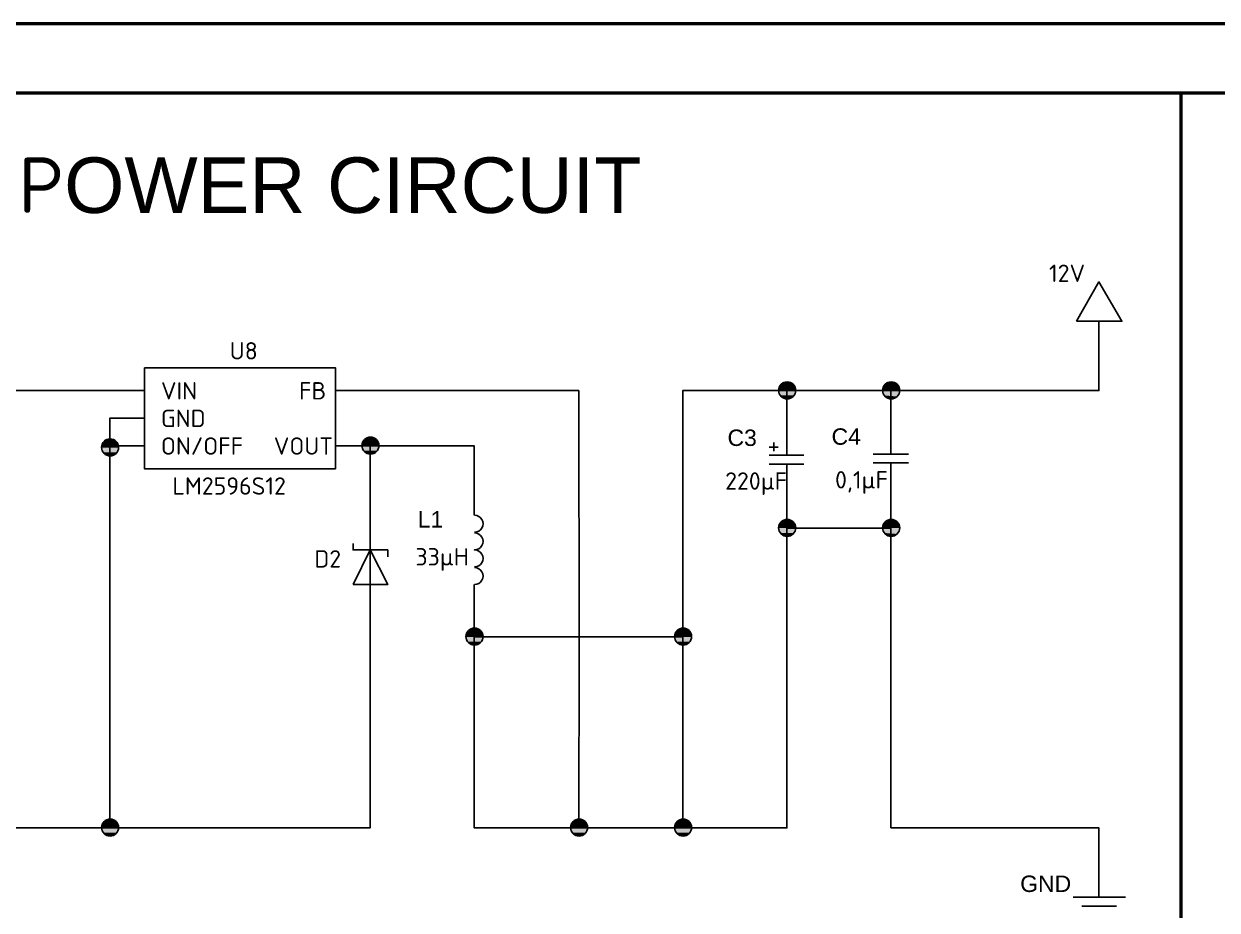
# Model space of a CAD drawing. Header units: inches. Extents: x 0 to 954, y 0 to 618.
# Drawn here: x 54.3 to 140.3, y 233.1 to 296.9 of the extents above; entities that cross this region are included whole.
import ezdxf

# ---------------------------------------------------------------- set-up
doc = ezdxf.new("R2010")
doc.units = ezdxf.units.IN
doc.header["$MEASUREMENT"] = 0
for name, color, linetype in [('PDF_Geometry', 7, 'Continuous'), ('PDF_Solid Fills', 7, 'Continuous'), ('PDF_Text', 7, 'Continuous')]:
    doc.layers.add(name, color=color, linetype=linetype)
doc.styles.add('PDF Arial', font='arial.ttf')
doc.styles.add('PDF ISOCPEUR', font='isocpeur.ttf')

msp = doc.modelspace()

# ---------------------------------------------------------------- linework, layer by layer
at = {"layer": 'PDF_Geometry', "lineweight": 50}
msp.add_line((137.701, 109.926), (137.701, 291.941), dxfattribs=at)
at = {"layer": 'PDF_Geometry', "lineweight": 25}
for p, q in [((116.802, 239.015), (116.802, 260.606)), ((124.295, 239.015), (116.802, 239.015))]:
    msp.add_line(p, q, dxfattribs=at)
at = {"layer": 'PDF_Geometry', "lineweight": 50}
for points in [[(0, 0), (419.961, 0), (419.961, 296.936), (0, 296.936)], [(11.981, 4.996), (414.966, 4.996), (414.966, 291.941), (11.981, 291.941)]]:
    msp.add_lwpolyline(points, close=True, dxfattribs=at)
at = {"layer": 'PDF_Geometry', "lineweight": 25}
for points in [[(130.18, 275.508), (133.439, 275.508), (131.788, 278.344)], [(63.037, 272.164), (76.795, 272.164), (76.795, 264.882), (63.037, 264.882)], [(78.065, 256.542), (80.563, 256.542), (79.293, 259.04)]]:
    msp.add_lwpolyline(points, close=True, dxfattribs=at)
for points in [[(124.295, 270.513), (131.788, 270.513), (131.788, 273.01), (131.788, 275.508)], [(63.037, 270.513), (60.539, 270.513), (53.046, 270.513)], [(76.795, 270.513), (79.293, 270.513), (81.791, 270.513), (91.782, 270.513), (94.322, 270.513), (94.341, 252.182)], [(124.295, 270.513), (124.295, 270.513), (124.295, 270.513), (101.815, 270.513), (101.815, 252.774)], [(109.308, 270.513), (109.308, 268.015), (109.308, 265.856)], [(116.802, 270.513), (116.802, 268.099), (116.802, 265.94)], [(63.037, 268.523), (60.539, 268.523), (60.539, 260.522), (60.539, 239.015)], [(76.795, 266.533), (79.293, 266.533), (79.293, 260.267), (79.293, 259.04), (79.293, 255.272), (79.293, 252.774), (79.293, 239.015), (38.059, 239.015), (38.059, 241.217)], [(63.037, 266.533), (60.539, 266.533)], [(79.293, 266.533), (86.786, 266.533), (86.786, 264.035), (86.786, 261.538)], [(108.377, 266.152), (108.377, 266.787)], [(108.038, 266.448), (108.673, 266.448)], [(108.038, 265.856), (110.536, 265.856)], [(115.532, 265.94), (118.072, 265.94)], [(108.038, 265.221), (110.536, 265.221)], [(116.802, 265.305), (116.802, 263.104), (116.802, 260.606), (109.308, 260.606)], [(109.308, 244.011), (109.308, 251.504), (109.308, 263.019), (109.308, 265.221)], [(115.532, 265.305), (118.072, 265.305)], [(78.065, 259.505), (78.065, 259.04), (80.563, 259.04), (80.563, 258.532)], [(86.786, 256.542), (86.786, 254.044), (86.786, 251.504), (86.786, 244.011)], [(86.786, 252.774), (101.815, 252.774), (101.815, 250.276), (101.815, 247.046)], [(94.341, 252.182), (94.322, 239.015)], [(86.786, 244.011), (86.786, 241.513), (86.786, 239.015), (101.815, 239.015), (101.815, 245.281), (101.815, 247.482)], [(101.815, 239.015), (109.308, 239.015), (109.308, 241.513), (109.308, 244.011)], [(124.295, 239.015), (131.788, 239.015), (131.788, 236.518), (131.788, 234.02)], [(129.926, 234.02), (133.693, 234.02)], [(130.561, 233.385), (133.058, 233.385)]]:
    msp.add_lwpolyline(points, dxfattribs=at)
at = {"layer": 'PDF_Geometry', "lineweight": 0}
for points in [[(60.539, 266.999), (60.454, 266.999), (60.539, 266.999)], [(79.293, 267.126), (79.208, 267.126), (79.293, 267.126)]]:
    msp.add_lwpolyline(points, dxfattribs=at)
at = {"layer": 'PDF_Geometry', "lineweight": 25}
msp.add_lwpolyline([(86.808, 257.812, 1.000005), (86.808, 259.04, 1.000005), (86.808, 260.267)], format="xyb", dxfattribs=at)
for centre in [(109.33, 270.534), (116.823, 270.534), (60.56, 266.427), (79.314, 266.554), (109.33, 260.627), (116.823, 260.627), (86.808, 252.795), (101.836, 252.795), (60.56, 239.037), (94.343, 239.037), (101.836, 239.037)]:
    msp.add_circle(centre, 0.614, dxfattribs=at)
for centre in [(86.808, 260.924), (86.808, 257.156)]:
    msp.add_arc(centre, 0.614, 269.99974, 90.00026, dxfattribs=at)
at = {"layer": 'PDF_Solid Fills', "transparency": 33554559}
for points in [[(108.758, 270.851), (109.308, 270.724), (108.716, 270.724)], [(108.843, 270.936), (109.308, 270.851), (108.758, 270.851)], [(109.308, 270.851), (108.758, 270.851), (109.308, 270.724)], [(108.885, 271.021), (109.308, 270.936), (108.843, 270.936)], [(109.308, 270.936), (108.843, 270.936), (109.308, 270.851)], [(108.97, 271.063), (109.308, 271.021), (108.885, 271.021)], [(109.308, 271.021), (108.885, 271.021), (109.308, 270.936)], [(109.097, 271.105), (109.308, 271.063), (108.97, 271.063)], [(109.308, 271.063), (108.97, 271.063), (109.308, 271.021)], [(109.181, 271.148), (109.308, 271.105), (109.097, 271.105)], [(109.308, 271.105), (109.097, 271.105), (109.308, 271.063)], [(109.308, 271.148), (109.181, 271.148), (109.181, 271.148)], [(109.308, 271.148), (109.181, 271.148), (109.308, 271.105)], [(109.308, 271.148), (109.393, 271.148), (109.393, 271.148)], [(109.393, 271.148), (109.308, 271.148), (109.52, 271.105)], [(109.308, 271.148), (109.52, 271.105), (109.308, 271.105)], [(109.52, 271.105), (109.308, 271.105), (109.605, 271.063)], [(109.308, 271.105), (109.605, 271.063), (109.308, 271.063)], [(109.605, 271.063), (109.308, 271.063), (109.689, 271.021)], [(109.308, 271.063), (109.689, 271.021), (109.308, 271.021)], [(109.689, 271.021), (109.308, 271.021), (109.774, 270.936)], [(109.308, 271.021), (109.774, 270.936), (109.308, 270.936)], [(109.774, 270.936), (109.308, 270.936), (109.859, 270.851)], [(109.308, 270.936), (109.859, 270.851), (109.308, 270.851)], [(109.859, 270.851), (109.308, 270.851), (109.901, 270.724)], [(109.308, 270.851), (109.901, 270.724), (109.308, 270.724)], [(116.251, 270.851), (116.802, 270.724), (116.209, 270.724)], [(116.336, 270.936), (116.802, 270.851), (116.251, 270.851)], [(116.802, 270.851), (116.251, 270.851), (116.802, 270.724)], [(116.421, 271.021), (116.802, 270.936), (116.336, 270.936)], [(116.802, 270.936), (116.336, 270.936), (116.802, 270.851)], [(116.505, 271.063), (116.802, 271.021), (116.421, 271.021)], [(116.802, 271.021), (116.421, 271.021), (116.802, 270.936)], [(116.59, 271.105), (116.802, 271.063), (116.505, 271.063)], [(116.802, 271.063), (116.505, 271.063), (116.802, 271.021)], [(116.675, 271.148), (116.802, 271.105), (116.59, 271.105)], [(116.802, 271.105), (116.59, 271.105), (116.802, 271.063)], [(116.802, 271.148), (116.675, 271.148), (116.675, 271.148)], [(116.802, 271.148), (116.675, 271.148), (116.802, 271.105)], [(116.802, 271.148), (116.929, 271.148), (116.929, 271.148)], [(116.929, 271.148), (116.802, 271.148), (117.013, 271.105)], [(116.802, 271.148), (117.013, 271.105), (116.802, 271.105)], [(117.013, 271.105), (116.802, 271.105), (117.098, 271.063)], [(116.802, 271.105), (117.098, 271.063), (116.802, 271.063)], [(117.098, 271.063), (116.802, 271.063), (117.225, 271.021)], [(116.802, 271.063), (117.225, 271.021), (116.802, 271.021)], [(117.225, 271.021), (116.802, 271.021), (117.267, 270.936)], [(116.802, 271.021), (117.267, 270.936), (116.802, 270.936)], [(117.267, 270.936), (116.802, 270.936), (117.352, 270.851)], [(116.802, 270.936), (117.352, 270.851), (116.802, 270.851)], [(117.352, 270.851), (116.802, 270.851), (117.394, 270.724)], [(116.802, 270.851), (117.394, 270.724), (116.802, 270.724)], [(108.716, 270.724), (109.308, 270.64), (108.673, 270.64)], [(109.308, 270.64), (108.673, 270.64), (109.308, 270.513)], [(108.673, 270.64), (109.308, 270.513), (108.673, 270.513)], [(109.943, 270.513), (108.673, 270.513), (109.901, 270.428)], [(108.673, 270.513), (109.901, 270.428), (108.673, 270.428)], [(109.901, 270.428), (108.673, 270.428), (109.901, 270.301)], [(108.673, 270.428), (109.901, 270.301), (108.716, 270.301)], [(109.308, 270.724), (108.716, 270.724), (109.308, 270.64)], [(109.901, 270.301), (108.716, 270.301), (109.816, 270.174)], [(108.716, 270.301), (109.816, 270.174), (108.758, 270.174)], [(109.816, 270.174), (108.758, 270.174), (109.774, 270.089)], [(108.758, 270.174), (109.774, 270.089), (108.843, 270.089)], [(109.774, 270.089), (108.843, 270.089), (109.689, 270.004)], [(108.843, 270.089), (109.689, 270.004), (108.927, 270.004)], [(109.689, 270.004), (108.927, 270.004), (109.562, 269.962)], [(108.927, 270.004), (109.562, 269.962), (109.012, 269.962)], [(109.562, 269.962), (109.012, 269.962), (109.478, 269.92)], [(109.012, 269.962), (109.478, 269.92), (109.139, 269.92)], [(109.478, 269.92), (109.139, 269.92), (109.351, 269.92)], [(109.139, 269.92), (109.351, 269.92), (109.224, 269.92)], [(109.901, 270.724), (109.308, 270.724), (109.901, 270.64)], [(109.308, 270.724), (109.901, 270.64), (109.308, 270.64)], [(109.901, 270.64), (109.308, 270.64), (109.943, 270.513)], [(109.308, 270.64), (109.943, 270.513), (109.308, 270.513)], [(116.209, 270.724), (116.802, 270.64), (116.167, 270.64)], [(116.802, 270.64), (116.167, 270.64), (116.802, 270.513)], [(116.167, 270.64), (116.802, 270.513), (116.167, 270.513)], [(117.437, 270.513), (116.167, 270.513), (117.437, 270.428)], [(116.167, 270.513), (117.437, 270.428), (116.209, 270.428)], [(116.802, 270.724), (116.209, 270.724), (116.802, 270.64)], [(117.437, 270.428), (116.209, 270.428), (117.394, 270.301)], [(116.209, 270.428), (117.394, 270.301), (116.209, 270.301)], [(117.394, 270.301), (116.209, 270.301), (117.352, 270.174)], [(116.209, 270.301), (117.352, 270.174), (116.251, 270.174)], [(117.352, 270.174), (116.251, 270.174), (117.267, 270.089)], [(116.251, 270.174), (117.267, 270.089), (116.336, 270.089)], [(117.267, 270.089), (116.336, 270.089), (117.183, 270.004)], [(116.336, 270.089), (117.183, 270.004), (116.421, 270.004)], [(117.183, 270.004), (116.421, 270.004), (117.098, 269.962)], [(116.421, 270.004), (117.098, 269.962), (116.505, 269.962)], [(117.098, 269.962), (116.505, 269.962), (116.971, 269.92)], [(116.505, 269.962), (116.971, 269.92), (116.632, 269.92)], [(116.971, 269.92), (116.632, 269.92), (116.844, 269.92)], [(116.632, 269.92), (116.844, 269.92), (116.759, 269.92)], [(117.394, 270.724), (116.802, 270.724), (117.437, 270.64)], [(116.802, 270.724), (117.437, 270.64), (116.802, 270.64)], [(117.437, 270.64), (116.802, 270.64), (117.437, 270.513)], [(116.802, 270.64), (117.437, 270.513), (116.802, 270.513)], [(60.031, 266.702), (60.539, 266.618), (59.946, 266.618)], [(60.539, 266.618), (59.946, 266.618), (60.539, 266.491)], [(59.946, 266.618), (60.539, 266.491), (59.946, 266.491)], [(60.539, 266.491), (59.946, 266.491), (60.539, 266.406)], [(59.946, 266.491), (60.539, 266.406), (59.946, 266.406)], [(60.073, 266.787), (60.539, 266.702), (60.031, 266.702)], [(60.539, 266.702), (60.031, 266.702), (60.539, 266.618)], [(60.158, 266.872), (60.539, 266.787), (60.073, 266.787)], [(60.539, 266.787), (60.073, 266.787), (60.539, 266.702)], [(60.242, 266.914), (60.539, 266.872), (60.158, 266.872)], [(60.539, 266.872), (60.158, 266.872), (60.539, 266.787)], [(60.327, 266.999), (60.539, 266.914), (60.242, 266.914)], [(60.539, 266.914), (60.242, 266.914), (60.539, 266.872)], [(60.454, 266.999), (60.539, 266.999), (60.327, 266.999)], [(60.539, 266.999), (60.327, 266.999), (60.539, 266.914)], [(60.539, 266.999), (60.454, 266.999), (60.454, 266.999)], [(60.539, 266.999), (60.666, 266.999), (60.666, 266.999)], [(60.75, 266.999), (60.75, 266.999), (60.539, 266.999)], [(60.75, 266.999), (60.539, 266.999), (60.666, 266.999)], [(60.75, 266.999), (60.539, 266.999), (60.877, 266.914)], [(60.539, 266.999), (60.877, 266.914), (60.539, 266.914)], [(60.877, 266.914), (60.539, 266.914), (60.962, 266.872)], [(60.539, 266.914), (60.962, 266.872), (60.539, 266.872)], [(60.962, 266.872), (60.539, 266.872), (61.047, 266.787)], [(60.539, 266.872), (61.047, 266.787), (60.539, 266.787)], [(61.047, 266.787), (60.539, 266.787), (61.089, 266.702)], [(60.539, 266.787), (61.089, 266.702), (60.539, 266.702)], [(61.089, 266.702), (60.539, 266.702), (61.131, 266.618)], [(60.539, 266.702), (61.131, 266.618), (60.539, 266.618)], [(61.131, 266.618), (60.539, 266.618), (61.174, 266.491)], [(60.539, 266.618), (61.174, 266.491), (60.539, 266.491)], [(61.174, 266.491), (60.539, 266.491), (61.174, 266.406)], [(60.539, 266.491), (61.174, 266.406), (60.539, 266.406)], [(78.7, 266.618), (79.293, 266.533), (78.658, 266.533)], [(79.928, 266.533), (78.658, 266.533), (79.928, 266.406)], [(78.658, 266.533), (79.928, 266.406), (78.7, 266.406)], [(78.743, 266.829), (79.293, 266.745), (78.7, 266.745)], [(79.293, 266.745), (78.7, 266.745), (79.293, 266.618)], [(78.7, 266.745), (79.293, 266.618), (78.7, 266.618)], [(79.293, 266.618), (78.7, 266.618), (79.293, 266.533)], [(78.827, 266.914), (79.293, 266.829), (78.743, 266.829)], [(79.293, 266.829), (78.743, 266.829), (79.293, 266.745)], [(78.912, 266.999), (79.293, 266.914), (78.827, 266.914)], [(79.293, 266.914), (78.827, 266.914), (79.293, 266.829)], [(78.997, 267.083), (79.293, 266.999), (78.912, 266.999)], [(79.293, 266.999), (78.912, 266.999), (79.293, 266.914)], [(79.081, 267.126), (79.293, 267.083), (78.997, 267.083)], [(79.293, 267.083), (78.997, 267.083), (79.293, 266.999)], [(79.208, 267.126), (79.293, 267.126), (79.081, 267.126)], [(79.293, 267.126), (79.081, 267.126), (79.293, 267.083)], [(79.293, 267.168), (79.293, 267.126), (79.208, 267.126)], [(79.42, 267.126), (79.293, 267.168), (79.293, 267.126)], [(79.505, 267.126), (79.505, 267.126), (79.293, 267.126)], [(79.505, 267.126), (79.293, 267.126), (79.42, 267.126)], [(79.505, 267.126), (79.293, 267.126), (79.632, 267.083)], [(79.293, 267.126), (79.632, 267.083), (79.293, 267.083)], [(79.632, 267.083), (79.293, 267.083), (79.716, 266.999)], [(79.293, 267.083), (79.716, 266.999), (79.293, 266.999)], [(79.716, 266.999), (79.293, 266.999), (79.801, 266.914)], [(79.293, 266.999), (79.801, 266.914), (79.293, 266.914)], [(79.801, 266.914), (79.293, 266.914), (79.843, 266.829)], [(79.293, 266.914), (79.843, 266.829), (79.293, 266.829)], [(79.843, 266.829), (79.293, 266.829), (79.886, 266.745)], [(79.293, 266.829), (79.886, 266.745), (79.293, 266.745)], [(79.886, 266.745), (79.293, 266.745), (79.928, 266.618)], [(79.293, 266.745), (79.928, 266.618), (79.293, 266.618)], [(79.928, 266.618), (79.293, 266.618), (79.928, 266.533)], [(79.293, 266.618), (79.928, 266.533), (79.293, 266.533)], [(61.174, 266.406), (59.946, 266.406), (61.174, 266.279)], [(59.946, 266.406), (61.174, 266.279), (59.946, 266.279)], [(61.174, 266.279), (59.946, 266.279), (61.131, 266.152)], [(59.946, 266.279), (61.131, 266.152), (59.988, 266.152)], [(61.131, 266.152), (59.988, 266.152), (61.089, 266.067)], [(59.988, 266.152), (61.089, 266.067), (60.031, 266.067)], [(61.089, 266.067), (60.031, 266.067), (61.004, 265.983)], [(60.031, 266.067), (61.004, 265.983), (60.073, 265.983)], [(61.004, 265.983), (60.073, 265.983), (60.92, 265.898)], [(60.073, 265.983), (60.92, 265.898), (60.158, 265.898)], [(60.92, 265.898), (60.158, 265.898), (60.835, 265.856)], [(60.158, 265.898), (60.835, 265.856), (60.285, 265.856)], [(60.835, 265.856), (60.285, 265.856), (60.708, 265.813)], [(60.285, 265.856), (60.708, 265.813), (60.369, 265.813)], [(60.708, 265.813), (60.369, 265.813), (60.623, 265.771)], [(60.369, 265.813), (60.623, 265.771), (60.496, 265.771)], [(79.928, 266.406), (78.7, 266.406), (79.886, 266.279)], [(78.7, 266.406), (79.886, 266.279), (78.7, 266.279)], [(79.886, 266.279), (78.7, 266.279), (79.843, 266.194)], [(78.7, 266.279), (79.843, 266.194), (78.785, 266.194)], [(79.843, 266.194), (78.785, 266.194), (79.759, 266.11)], [(78.785, 266.194), (79.759, 266.11), (78.827, 266.11)], [(79.759, 266.11), (78.827, 266.11), (79.674, 266.025)], [(78.827, 266.11), (79.674, 266.025), (78.912, 266.025)], [(79.674, 266.025), (78.912, 266.025), (79.589, 265.983)], [(78.912, 266.025), (79.589, 265.983), (79.039, 265.983)], [(79.589, 265.983), (79.039, 265.983), (79.462, 265.94)], [(79.039, 265.983), (79.462, 265.94), (79.124, 265.94)], [(79.462, 265.94), (79.124, 265.94), (79.378, 265.898)], [(79.124, 265.94), (79.378, 265.898), (79.251, 265.898)], [(108.716, 260.818), (109.308, 260.733), (108.673, 260.733)], [(109.308, 260.733), (108.673, 260.733), (109.308, 260.606)], [(108.673, 260.733), (109.308, 260.606), (108.673, 260.606)], [(109.943, 260.606), (108.673, 260.606), (109.901, 260.479)], [(108.673, 260.606), (109.901, 260.479), (108.673, 260.479)], [(109.901, 260.479), (108.673, 260.479), (109.901, 260.394)], [(108.673, 260.479), (109.901, 260.394), (108.716, 260.394)], [(108.758, 260.903), (109.308, 260.818), (108.716, 260.818)], [(109.308, 260.818), (108.716, 260.818), (109.308, 260.733)], [(108.843, 261.03), (109.308, 260.903), (108.758, 260.903)], [(109.308, 260.903), (108.758, 260.903), (109.308, 260.818)], [(108.885, 261.072), (109.308, 261.03), (108.843, 261.03)], [(109.308, 261.03), (108.843, 261.03), (109.308, 260.903)], [(108.97, 261.157), (109.308, 261.072), (108.885, 261.072)], [(109.308, 261.072), (108.885, 261.072), (109.308, 261.03)], [(109.097, 261.199), (109.308, 261.157), (108.97, 261.157)], [(109.308, 261.157), (108.97, 261.157), (109.308, 261.072)], [(109.181, 261.241), (109.308, 261.199), (109.097, 261.199)], [(109.308, 261.199), (109.097, 261.199), (109.308, 261.157)], [(109.308, 261.241), (109.181, 261.241), (109.181, 261.241)], [(109.308, 261.241), (109.181, 261.241), (109.308, 261.199)], [(109.308, 261.241), (109.393, 261.241), (109.393, 261.241)], [(109.393, 261.241), (109.308, 261.241), (109.52, 261.199)], [(109.308, 261.241), (109.52, 261.199), (109.308, 261.199)], [(109.52, 261.199), (109.308, 261.199), (109.605, 261.157)], [(109.308, 261.199), (109.605, 261.157), (109.308, 261.157)], [(109.605, 261.157), (109.308, 261.157), (109.689, 261.072)], [(109.308, 261.157), (109.689, 261.072), (109.308, 261.072)], [(109.689, 261.072), (109.308, 261.072), (109.774, 261.03)], [(109.308, 261.072), (109.774, 261.03), (109.308, 261.03)], [(109.774, 261.03), (109.308, 261.03), (109.859, 260.903)], [(109.308, 261.03), (109.859, 260.903), (109.308, 260.903)], [(109.859, 260.903), (109.308, 260.903), (109.901, 260.818)], [(109.308, 260.903), (109.901, 260.818), (109.308, 260.818)], [(109.901, 260.818), (109.308, 260.818), (109.901, 260.733)], [(109.308, 260.818), (109.901, 260.733), (109.308, 260.733)], [(109.901, 260.733), (109.308, 260.733), (109.943, 260.606)], [(109.308, 260.733), (109.943, 260.606), (109.308, 260.606)], [(116.209, 260.818), (116.802, 260.733), (116.167, 260.733)], [(116.802, 260.733), (116.167, 260.733), (116.802, 260.606)], [(116.167, 260.733), (116.802, 260.606), (116.167, 260.606)], [(117.437, 260.606), (116.167, 260.606), (117.437, 260.479)], [(116.167, 260.606), (117.437, 260.479), (116.209, 260.479)], [(116.251, 260.903), (116.802, 260.818), (116.209, 260.818)], [(116.802, 260.818), (116.209, 260.818), (116.802, 260.733)], [(117.437, 260.479), (116.209, 260.479), (117.394, 260.394)], [(116.209, 260.479), (117.394, 260.394), (116.209, 260.394)], [(116.336, 261.03), (116.802, 260.903), (116.251, 260.903)], [(116.802, 260.903), (116.251, 260.903), (116.802, 260.818)], [(116.421, 261.072), (116.802, 261.03), (116.336, 261.03)], [(116.802, 261.03), (116.336, 261.03), (116.802, 260.903)], [(116.505, 261.157), (116.802, 261.072), (116.421, 261.072)], [(116.802, 261.072), (116.421, 261.072), (116.802, 261.03)], [(116.59, 261.199), (116.802, 261.157), (116.505, 261.157)], [(116.802, 261.157), (116.505, 261.157), (116.802, 261.072)], [(116.675, 261.241), (116.802, 261.199), (116.59, 261.199)], [(116.802, 261.199), (116.59, 261.199), (116.802, 261.157)], [(116.802, 261.241), (116.675, 261.241), (116.675, 261.241)], [(116.802, 261.241), (116.675, 261.241), (116.802, 261.199)], [(116.802, 261.241), (116.929, 261.241), (116.929, 261.241)], [(116.929, 261.241), (116.802, 261.241), (117.013, 261.199)], [(116.802, 261.241), (117.013, 261.199), (116.802, 261.199)], [(117.013, 261.199), (116.802, 261.199), (117.098, 261.157)], [(116.802, 261.199), (117.098, 261.157), (116.802, 261.157)], [(117.098, 261.157), (116.802, 261.157), (117.225, 261.072)], [(116.802, 261.157), (117.225, 261.072), (116.802, 261.072)], [(117.225, 261.072), (116.802, 261.072), (117.267, 261.03)], [(116.802, 261.072), (117.267, 261.03), (116.802, 261.03)], [(117.267, 261.03), (116.802, 261.03), (117.352, 260.903)], [(116.802, 261.03), (117.352, 260.903), (116.802, 260.903)], [(117.352, 260.903), (116.802, 260.903), (117.394, 260.818)], [(116.802, 260.903), (117.394, 260.818), (116.802, 260.818)], [(117.394, 260.818), (116.802, 260.818), (117.437, 260.733)], [(116.802, 260.818), (117.437, 260.733), (116.802, 260.733)], [(117.437, 260.733), (116.802, 260.733), (117.437, 260.606)], [(116.802, 260.733), (117.437, 260.606), (116.802, 260.606)], [(109.901, 260.394), (108.716, 260.394), (109.816, 260.267)], [(108.716, 260.394), (109.816, 260.267), (108.758, 260.267)], [(109.816, 260.267), (108.758, 260.267), (109.774, 260.183)], [(108.758, 260.267), (109.774, 260.183), (108.843, 260.183)], [(109.774, 260.183), (108.843, 260.183), (109.689, 260.098)], [(108.843, 260.183), (109.689, 260.098), (108.927, 260.098)], [(109.689, 260.098), (108.927, 260.098), (109.562, 260.056)], [(108.927, 260.098), (109.562, 260.056), (109.012, 260.056)], [(109.562, 260.056), (109.012, 260.056), (109.478, 260.013)], [(109.012, 260.056), (109.478, 260.013), (109.139, 260.013)], [(109.478, 260.013), (109.139, 260.013), (109.351, 259.971)], [(109.139, 260.013), (109.351, 259.971), (109.224, 259.971)], [(117.394, 260.394), (116.209, 260.394), (117.352, 260.267)], [(116.209, 260.394), (117.352, 260.267), (116.251, 260.267)], [(117.352, 260.267), (116.251, 260.267), (117.267, 260.183)], [(116.251, 260.267), (117.267, 260.183), (116.336, 260.183)], [(117.267, 260.183), (116.336, 260.183), (117.183, 260.098)], [(116.336, 260.183), (117.183, 260.098), (116.421, 260.098)], [(117.183, 260.098), (116.421, 260.098), (117.098, 260.056)], [(116.421, 260.098), (117.098, 260.056), (116.505, 260.056)], [(117.098, 260.056), (116.505, 260.056), (116.971, 260.013)], [(116.505, 260.056), (116.971, 260.013), (116.632, 260.013)], [(116.971, 260.013), (116.632, 260.013), (116.844, 259.971)], [(116.632, 260.013), (116.844, 259.971), (116.759, 259.971)], [(86.236, 252.986), (86.786, 252.901), (86.194, 252.901)], [(86.786, 252.901), (86.194, 252.901), (86.786, 252.774)], [(86.194, 252.901), (86.786, 252.774), (86.194, 252.774)], [(87.421, 252.774), (86.194, 252.774), (87.421, 252.647)], [(86.194, 252.774), (87.421, 252.647), (86.194, 252.647)], [(86.278, 253.071), (86.786, 252.986), (86.236, 252.986)], [(86.786, 252.986), (86.236, 252.986), (86.786, 252.901)], [(86.321, 253.155), (86.786, 253.071), (86.278, 253.071)], [(86.786, 253.071), (86.278, 253.071), (86.786, 252.986)], [(86.405, 253.24), (86.786, 253.155), (86.321, 253.155)], [(86.786, 253.155), (86.321, 253.155), (86.786, 253.071)], [(86.49, 253.325), (86.786, 253.24), (86.405, 253.24)], [(86.786, 253.24), (86.405, 253.24), (86.786, 253.155)], [(86.575, 253.367), (86.786, 253.325), (86.49, 253.325)], [(86.786, 253.325), (86.49, 253.325), (86.786, 253.24)], [(86.702, 253.409), (86.786, 253.367), (86.575, 253.367)], [(86.786, 253.367), (86.575, 253.367), (86.786, 253.325)], [(86.786, 253.409), (86.702, 253.409), (86.702, 253.409)], [(86.786, 253.409), (86.702, 253.409), (86.786, 253.367)], [(86.786, 253.409), (86.913, 253.409), (86.913, 253.409)], [(86.913, 253.409), (86.786, 253.409), (86.998, 253.367)], [(86.786, 253.409), (86.998, 253.367), (86.786, 253.367)], [(86.998, 253.367), (86.786, 253.367), (87.125, 253.325)], [(86.786, 253.367), (87.125, 253.325), (86.786, 253.325)], [(87.125, 253.325), (86.786, 253.325), (87.21, 253.24)], [(86.786, 253.325), (87.21, 253.24), (86.786, 253.24)], [(87.21, 253.24), (86.786, 253.24), (87.294, 253.155)], [(86.786, 253.24), (87.294, 253.155), (86.786, 253.155)], [(87.294, 253.155), (86.786, 253.155), (87.337, 253.071)], [(86.786, 253.155), (87.337, 253.071), (86.786, 253.071)], [(87.337, 253.071), (86.786, 253.071), (87.379, 252.986)], [(86.786, 253.071), (87.379, 252.986), (86.786, 252.986)], [(87.379, 252.986), (86.786, 252.986), (87.421, 252.901)], [(86.786, 252.986), (87.421, 252.901), (86.786, 252.901)], [(87.421, 252.901), (86.786, 252.901), (87.421, 252.774)], [(86.786, 252.901), (87.421, 252.774), (86.786, 252.774)], [(101.223, 252.986), (101.815, 252.901), (101.18, 252.901)], [(101.815, 252.901), (101.18, 252.901), (101.815, 252.774)], [(101.18, 252.901), (101.815, 252.774), (101.18, 252.774)], [(102.408, 252.774), (101.18, 252.774), (102.408, 252.647)], [(101.18, 252.774), (102.408, 252.647), (101.18, 252.647)], [(101.265, 253.071), (101.815, 252.986), (101.223, 252.986)], [(101.815, 252.986), (101.223, 252.986), (101.815, 252.901)], [(101.307, 253.155), (101.815, 253.071), (101.265, 253.071)], [(101.815, 253.071), (101.265, 253.071), (101.815, 252.986)], [(101.392, 253.24), (101.815, 253.155), (101.307, 253.155)], [(101.815, 253.155), (101.307, 253.155), (101.815, 253.071)], [(101.477, 253.325), (101.815, 253.24), (101.392, 253.24)], [(101.815, 253.24), (101.392, 253.24), (101.815, 253.155)], [(101.604, 253.367), (101.815, 253.325), (101.477, 253.325)], [(101.815, 253.325), (101.477, 253.325), (101.815, 253.24)], [(101.688, 253.409), (101.815, 253.367), (101.604, 253.367)], [(101.815, 253.367), (101.604, 253.367), (101.815, 253.325)], [(101.815, 253.409), (101.688, 253.409), (101.688, 253.409)], [(101.815, 253.409), (101.688, 253.409), (101.815, 253.367)], [(101.815, 253.409), (101.9, 253.409), (101.9, 253.409)], [(101.9, 253.409), (101.815, 253.409), (102.027, 253.367)], [(101.815, 253.409), (102.027, 253.367), (101.815, 253.367)], [(102.027, 253.367), (101.815, 253.367), (102.112, 253.325)], [(101.815, 253.367), (102.112, 253.325), (101.815, 253.325)], [(102.112, 253.325), (101.815, 253.325), (102.196, 253.24)], [(101.815, 253.325), (102.196, 253.24), (101.815, 253.24)], [(102.196, 253.24), (101.815, 253.24), (102.281, 253.155)], [(101.815, 253.24), (102.281, 253.155), (101.815, 253.155)], [(102.281, 253.155), (101.815, 253.155), (102.323, 253.071)], [(101.815, 253.155), (102.323, 253.071), (101.815, 253.071)], [(102.323, 253.071), (101.815, 253.071), (102.408, 252.986)], [(101.815, 253.071), (102.408, 252.986), (101.815, 252.986)], [(102.408, 252.986), (101.815, 252.986), (102.408, 252.901)], [(101.815, 252.986), (102.408, 252.901), (101.815, 252.901)], [(102.408, 252.901), (101.815, 252.901), (102.408, 252.774)], [(101.815, 252.901), (102.408, 252.774), (101.815, 252.774)], [(87.421, 252.647), (86.194, 252.647), (87.379, 252.563)], [(86.194, 252.647), (87.379, 252.563), (86.236, 252.563)], [(87.379, 252.563), (86.236, 252.563), (87.337, 252.436)], [(86.236, 252.563), (87.337, 252.436), (86.278, 252.436)], [(87.337, 252.436), (86.278, 252.436), (87.252, 252.351)], [(86.278, 252.436), (87.252, 252.351), (86.321, 252.351)], [(87.252, 252.351), (86.321, 252.351), (87.167, 252.266)], [(86.321, 252.351), (87.167, 252.266), (86.405, 252.266)], [(87.167, 252.266), (86.405, 252.266), (87.083, 252.224)], [(86.405, 252.266), (87.083, 252.224), (86.532, 252.224)], [(87.083, 252.224), (86.532, 252.224), (86.956, 252.182)], [(86.532, 252.224), (86.956, 252.182), (86.617, 252.182)], [(86.956, 252.182), (86.617, 252.182), (86.871, 252.139)], [(86.617, 252.182), (86.871, 252.139), (86.744, 252.139)], [(102.408, 252.647), (101.18, 252.647), (102.366, 252.563)], [(101.18, 252.647), (102.366, 252.563), (101.223, 252.563)], [(102.366, 252.563), (101.223, 252.563), (102.323, 252.436)], [(101.223, 252.563), (102.323, 252.436), (101.265, 252.436)], [(102.323, 252.436), (101.265, 252.436), (102.281, 252.351)], [(101.265, 252.436), (102.281, 252.351), (101.35, 252.351)], [(102.281, 252.351), (101.35, 252.351), (102.196, 252.266)], [(101.35, 252.351), (102.196, 252.266), (101.434, 252.266)], [(102.196, 252.266), (101.434, 252.266), (102.069, 252.224)], [(101.434, 252.266), (102.069, 252.224), (101.519, 252.224)], [(102.069, 252.224), (101.519, 252.224), (101.985, 252.182)], [(101.519, 252.224), (101.985, 252.182), (101.646, 252.182)], [(101.985, 252.182), (101.646, 252.182), (101.858, 252.139)], [(101.646, 252.182), (101.858, 252.139), (101.731, 252.139)], [(60.031, 239.354), (60.539, 239.227), (59.946, 239.227)], [(60.539, 239.227), (59.946, 239.227), (60.539, 239.142)], [(59.946, 239.227), (60.539, 239.142), (59.946, 239.142)], [(60.539, 239.142), (59.946, 239.142), (60.539, 239.015)], [(59.946, 239.142), (60.539, 239.015), (59.946, 239.015)], [(61.174, 239.015), (59.946, 239.015), (61.174, 238.931)], [(59.946, 239.015), (61.174, 238.931), (59.946, 238.931)], [(60.073, 239.439), (60.539, 239.354), (60.031, 239.354)], [(60.539, 239.354), (60.031, 239.354), (60.539, 239.227)], [(60.158, 239.523), (60.539, 239.439), (60.073, 239.439)], [(60.539, 239.439), (60.073, 239.439), (60.539, 239.354)], [(60.242, 239.566), (60.539, 239.523), (60.158, 239.523)], [(60.539, 239.523), (60.158, 239.523), (60.539, 239.439)], [(60.327, 239.608), (60.539, 239.566), (60.242, 239.566)], [(60.539, 239.566), (60.242, 239.566), (60.539, 239.523)], [(60.454, 239.65), (60.539, 239.608), (60.327, 239.608)], [(60.539, 239.608), (60.327, 239.608), (60.539, 239.566)], [(60.539, 239.65), (60.454, 239.65), (60.454, 239.65)], [(60.539, 239.65), (60.454, 239.65), (60.539, 239.608)], [(60.539, 239.65), (60.666, 239.65), (60.666, 239.65)], [(60.666, 239.65), (60.539, 239.65), (60.75, 239.608)], [(60.539, 239.65), (60.75, 239.608), (60.539, 239.608)], [(60.75, 239.608), (60.539, 239.608), (60.877, 239.566)], [(60.539, 239.608), (60.877, 239.566), (60.539, 239.566)], [(60.877, 239.566), (60.539, 239.566), (60.962, 239.523)], [(60.539, 239.566), (60.962, 239.523), (60.539, 239.523)], [(60.962, 239.523), (60.539, 239.523), (61.047, 239.439)], [(60.539, 239.523), (61.047, 239.439), (60.539, 239.439)], [(61.047, 239.439), (60.539, 239.439), (61.089, 239.354)], [(60.539, 239.439), (61.089, 239.354), (60.539, 239.354)], [(61.089, 239.354), (60.539, 239.354), (61.131, 239.227)], [(60.539, 239.354), (61.131, 239.227), (60.539, 239.227)], [(61.131, 239.227), (60.539, 239.227), (61.174, 239.142)], [(60.539, 239.227), (61.174, 239.142), (60.539, 239.142)], [(61.174, 239.142), (60.539, 239.142), (61.174, 239.015)], [(60.539, 239.142), (61.174, 239.015), (60.539, 239.015)], [(93.729, 239.227), (94.322, 239.142), (93.687, 239.142)], [(94.322, 239.142), (93.687, 239.142), (94.322, 239.015)], [(93.687, 239.142), (94.322, 239.015), (93.687, 239.015)], [(94.915, 239.015), (93.687, 239.015), (94.915, 238.931)], [(93.687, 239.015), (94.915, 238.931), (93.687, 238.931)], [(93.772, 239.354), (94.322, 239.227), (93.729, 239.227)], [(94.322, 239.227), (93.729, 239.227), (94.322, 239.142)], [(93.814, 239.439), (94.322, 239.354), (93.772, 239.354)], [(94.322, 239.354), (93.772, 239.354), (94.322, 239.227)], [(93.899, 239.523), (94.322, 239.439), (93.814, 239.439)], [(94.322, 239.439), (93.814, 239.439), (94.322, 239.354)], [(93.983, 239.566), (94.322, 239.523), (93.899, 239.523)], [(94.322, 239.523), (93.899, 239.523), (94.322, 239.439)], [(94.068, 239.608), (94.322, 239.566), (93.983, 239.566)], [(94.322, 239.566), (93.983, 239.566), (94.322, 239.523)], [(94.195, 239.65), (94.322, 239.608), (94.068, 239.608)], [(94.322, 239.608), (94.068, 239.608), (94.322, 239.566)], [(94.322, 239.65), (94.195, 239.65), (94.195, 239.65)], [(94.322, 239.65), (94.195, 239.65), (94.322, 239.608)], [(94.322, 239.65), (94.407, 239.65), (94.407, 239.65)], [(94.407, 239.65), (94.322, 239.65), (94.534, 239.608)], [(94.322, 239.65), (94.534, 239.608), (94.322, 239.608)], [(94.534, 239.608), (94.322, 239.608), (94.618, 239.566)], [(94.322, 239.608), (94.618, 239.566), (94.322, 239.566)], [(94.618, 239.566), (94.322, 239.566), (94.703, 239.523)], [(94.322, 239.566), (94.703, 239.523), (94.322, 239.523)], [(94.703, 239.523), (94.322, 239.523), (94.788, 239.439)], [(94.322, 239.523), (94.788, 239.439), (94.322, 239.439)], [(94.788, 239.439), (94.322, 239.439), (94.83, 239.354)], [(94.322, 239.439), (94.83, 239.354), (94.322, 239.354)], [(94.83, 239.354), (94.322, 239.354), (94.872, 239.227)], [(94.322, 239.354), (94.872, 239.227), (94.322, 239.227)], [(94.872, 239.227), (94.322, 239.227), (94.915, 239.142)], [(94.322, 239.227), (94.915, 239.142), (94.322, 239.142)], [(94.915, 239.142), (94.322, 239.142), (94.915, 239.015)], [(94.322, 239.142), (94.915, 239.015), (94.322, 239.015)], [(101.223, 239.227), (101.815, 239.142), (101.18, 239.142)], [(101.815, 239.142), (101.18, 239.142), (101.815, 239.015)], [(101.18, 239.142), (101.815, 239.015), (101.18, 239.015)], [(102.408, 239.015), (101.18, 239.015), (102.408, 238.931)], [(101.18, 239.015), (102.408, 238.931), (101.18, 238.931)], [(101.265, 239.354), (101.815, 239.227), (101.223, 239.227)], [(101.815, 239.227), (101.223, 239.227), (101.815, 239.142)], [(101.307, 239.439), (101.815, 239.354), (101.265, 239.354)], [(101.815, 239.354), (101.265, 239.354), (101.815, 239.227)], [(101.392, 239.523), (101.815, 239.439), (101.307, 239.439)], [(101.815, 239.439), (101.307, 239.439), (101.815, 239.354)], [(101.477, 239.566), (101.815, 239.523), (101.392, 239.523)], [(101.815, 239.523), (101.392, 239.523), (101.815, 239.439)], [(101.604, 239.608), (101.815, 239.566), (101.477, 239.566)], [(101.815, 239.566), (101.477, 239.566), (101.815, 239.523)], [(101.688, 239.65), (101.815, 239.608), (101.604, 239.608)], [(101.815, 239.608), (101.604, 239.608), (101.815, 239.566)], [(101.815, 239.65), (101.688, 239.65), (101.688, 239.65)], [(101.815, 239.65), (101.688, 239.65), (101.815, 239.608)], [(101.815, 239.65), (101.9, 239.65), (101.9, 239.65)], [(101.9, 239.65), (101.815, 239.65), (102.027, 239.608)], [(101.815, 239.65), (102.027, 239.608), (101.815, 239.608)], [(102.027, 239.608), (101.815, 239.608), (102.112, 239.566)], [(101.815, 239.608), (102.112, 239.566), (101.815, 239.566)], [(102.112, 239.566), (101.815, 239.566), (102.196, 239.523)], [(101.815, 239.566), (102.196, 239.523), (101.815, 239.523)], [(102.196, 239.523), (101.815, 239.523), (102.281, 239.439)], [(101.815, 239.523), (102.281, 239.439), (101.815, 239.439)], [(102.281, 239.439), (101.815, 239.439), (102.323, 239.354)], [(101.815, 239.439), (102.323, 239.354), (101.815, 239.354)], [(102.323, 239.354), (101.815, 239.354), (102.408, 239.227)], [(101.815, 239.354), (102.408, 239.227), (101.815, 239.227)], [(102.408, 239.227), (101.815, 239.227), (102.408, 239.142)], [(101.815, 239.227), (102.408, 239.142), (101.815, 239.142)], [(102.408, 239.142), (101.815, 239.142), (102.408, 239.015)], [(101.815, 239.142), (102.408, 239.015), (101.815, 239.015)], [(61.174, 238.931), (59.946, 238.931), (61.131, 238.804)], [(59.946, 238.931), (61.131, 238.804), (59.988, 238.804)], [(61.131, 238.804), (59.988, 238.804), (61.089, 238.677)], [(59.988, 238.804), (61.089, 238.677), (60.031, 238.677)], [(61.089, 238.677), (60.031, 238.677), (61.004, 238.592)], [(60.031, 238.677), (61.004, 238.592), (60.073, 238.592)], [(61.004, 238.592), (60.073, 238.592), (60.92, 238.507)], [(60.073, 238.592), (60.92, 238.507), (60.158, 238.507)], [(60.92, 238.507), (60.158, 238.507), (60.835, 238.465)], [(60.158, 238.507), (60.835, 238.465), (60.285, 238.465)], [(60.835, 238.465), (60.285, 238.465), (60.708, 238.423)], [(60.285, 238.465), (60.708, 238.423), (60.369, 238.423)], [(60.708, 238.423), (60.369, 238.423), (60.623, 238.423)], [(60.369, 238.423), (60.623, 238.423), (60.496, 238.423)], [(94.915, 238.931), (93.687, 238.931), (94.872, 238.804)], [(93.687, 238.931), (94.872, 238.804), (93.729, 238.804)], [(94.872, 238.804), (93.729, 238.804), (94.83, 238.677)], [(93.729, 238.804), (94.83, 238.677), (93.772, 238.677)], [(94.83, 238.677), (93.772, 238.677), (94.745, 238.592)], [(93.772, 238.677), (94.745, 238.592), (93.856, 238.592)], [(94.745, 238.592), (93.856, 238.592), (94.661, 238.507)], [(93.856, 238.592), (94.661, 238.507), (93.941, 238.507)], [(94.661, 238.507), (93.941, 238.507), (94.576, 238.465)], [(93.941, 238.507), (94.576, 238.465), (94.026, 238.465)], [(94.576, 238.465), (94.026, 238.465), (94.491, 238.423)], [(94.026, 238.465), (94.491, 238.423), (94.153, 238.423)], [(94.491, 238.423), (94.153, 238.423), (94.364, 238.423)], [(94.153, 238.423), (94.364, 238.423), (94.237, 238.423)], [(102.408, 238.931), (101.18, 238.931), (102.366, 238.804)], [(101.18, 238.931), (102.366, 238.804), (101.223, 238.804)], [(102.366, 238.804), (101.223, 238.804), (102.323, 238.677)], [(101.223, 238.804), (102.323, 238.677), (101.265, 238.677)], [(102.323, 238.677), (101.265, 238.677), (102.281, 238.592)], [(101.265, 238.677), (102.281, 238.592), (101.35, 238.592)], [(102.281, 238.592), (101.35, 238.592), (102.196, 238.507)], [(101.35, 238.592), (102.196, 238.507), (101.434, 238.507)], [(102.196, 238.507), (101.434, 238.507), (102.069, 238.465)], [(101.434, 238.507), (102.069, 238.465), (101.519, 238.465)], [(102.069, 238.465), (101.519, 238.465), (101.985, 238.423)], [(101.519, 238.465), (101.985, 238.423), (101.646, 238.423)], [(101.985, 238.423), (101.646, 238.423), (101.858, 238.423)], [(101.646, 238.423), (101.858, 238.423), (101.731, 238.423)]]:
    msp.add_solid(points, dxfattribs=at)

# ---------------------------------------------------------------- texts
at = {"layer": 'PDF_Text', "attachment_point": 7}
for s, insert, char_height, style in [('P{\\fArial|b0|i0|c0|p34;OWER CIRCUIT}', (53.954, 283.258), 4, 'PDF ISOCPEUR'), ('12V', (128.19, 278.344), 1.2499, 'PDF ISOCPEUR'), ('VIN', (64.222, 269.877), 1.2499, 'PDF ISOCPEUR'), ('FB', (74.171, 269.877), 1.2499, 'PDF ISOCPEUR'), ('GND', (64.222, 267.888), 1.2499, 'PDF ISOCPEUR'), ('C3', (105.033, 266.512), 1.1829, 'PDF Arial'), ('C4', (112.526, 266.596), 1.1829, 'PDF Arial'), ('ON/OFF', (64.222, 265.898), 1.2499, 'PDF ISOCPEUR'), ('VOUT', (72.35, 265.898), 1.2499, 'PDF ISOCPEUR'), ('LM2596S12', (65.048, 263.019), 1.2499, 'PDF ISOCPEUR'), ('220μF', (104.863, 262.999), 1.2499, 'PDF ISOCPEUR'), ('0,1μF', (112.78, 263.083), 1.2499, 'PDF ISOCPEUR'), ('L1', (82.722, 260.649), 1.1829, 'PDF Arial'), ('D2', (75.271, 257.77), 1.2499, 'PDF ISOCPEUR'), ('33μH', (82.553, 257.538), 1.2499, 'PDF ISOCPEUR'), ('GND', (126.115, 234.38), 1.1829, 'PDF Arial')]:
    msp.add_mtext(s, dxfattribs=dict(at, insert=insert, char_height=char_height, style=style))
at = {"layer": 'PDF_Text', "insert": (69.175, 272.756), "char_height": 1.2499, "width": 0.13927, "attachment_point": 7, "style": 'PDF ISOCPEUR'}
msp.add_mtext('U8', dxfattribs=at)

doc.saveas('drawing.dxf')
